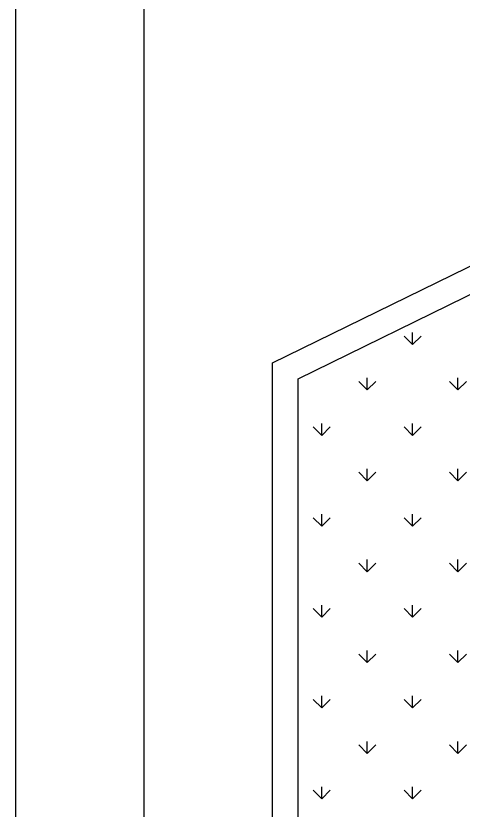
# Model space of a CAD drawing. Header units: millimetres. Extents: x 5728 to 12128, y -948 to 8052.
# Drawn here: x 5878 to 6227, y 5754 to 6372 of the extents above; entities that cross this region are included whole.
import ezdxf

# ---------------------------------------------------------------- set-up
doc = ezdxf.new("R2010")
doc.units = ezdxf.units.MM
doc.header["$MEASUREMENT"] = 0
for name, color, linetype in [('002 - 0.150', 2, 'Continuous'), ('003 - 0.250 Color', 3, 'Continuous'), ('007 - 1.000', 210, 'Continuous')]:
    doc.layers.add(name, color=color, linetype=linetype)

msp = doc.modelspace()

# ---------------------------------------------------------------- hatches: boundary and pattern name
at = {"layer": '003 - 0.250 Color', "ltscale": 2.5}
h = msp.add_hatch(dxfattribs=at)
h.set_pattern_fill('GRASS', color=256, scale=50, style=0)
h.set_pattern_definition([(90, (0, 0), (-35.35533905, 35.35533905), [9.375, -61.33567814999999]), (45, (0, 0), (-35.35533905932737, 35.35533905932738), [9.375, -40.625]), (135, (0, 0), (-35.35533905932738, -35.35533905932737), [9.375, -40.625])])
h.paths.add_polyline_path([(7193.982162624105, 6626.809037148515), (6098.233044741823, 6089.805306901912), (6098.233044741824, 5196.126246589469), (6298.233046874955, 5196.126246589469), (6298.233046874955, 5266.126246589471), (6298.233046874956, 5416.12624658947), (6298.233046874954, 5541.126246589471), (6298.233046874956, 5691.12624658947), (6298.233046874955, 5761.12624658947), (6403.233045157157, 5761.126246589469), (6403.233045157156, 5822.50449125222), (6520.043923684679, 5939.315369779742), (6562.470330555871, 5981.741776650937), (6636.854802212205, 6056.126248307268), (6698.233046874955, 6056.126248307266), (6698.233046874953, 6161.126246589469), (6768.233046874955, 6161.126246589469), (6918.233046874954, 6161.126246589468), (7043.233046874955, 6161.12624658947), (7193.233046874954, 6161.126246589468), (7263.233046874954, 6161.12624658947), (7263.233046874954, 5846.126246589471), (7363.233046874952, 5846.126246589468), (7363.233046874953, 5788.62624658947), (7363.233046874952, 5688.62624658947), (7363.233046874951, 5571.126246589472), (7363.233046874952, 5421.126246589472), (7363.233046874952, 5346.126246589472), (7113.233046874956, 5346.126246589469), (7113.233046874956, 5289.876246589469), (7788.080059374907, 5289.87624658947), (7788.080059374909, 5414.560016082183), (7392.014794874373, 6222.726030126407)])
h.paths.add_polyline_path([(7365.01774741255, 5543.593183501287), (7365.01774741255, 5442.247029655133), (7380.594670489472, 5442.247029655133), (7380.594670489472, 5543.593183501287)], flags=24)
h.paths.add_polyline_path([(7365.058427885922, 5787.942822007545), (7365.058427885922, 5686.678029108137), (7380.391268122609, 5686.678029108137), (7380.391268122609, 5787.942822007545)], flags=24)
h.paths.add_polyline_path([(6508.695811607099, 5932.669236513038), (6569.898204753882, 5993.87162965982), (6558.883656816168, 6004.886177597535), (6497.681263669385, 5943.683784450752)], flags=24)
h.paths.add_polyline_path([(6802.812980053925, 6162.763018132982), (6896.82185579357, 6162.763018132982), (6896.82185579357, 6178.517456002804), (6802.812980053925, 6178.517456002804)], flags=24)
h.paths.add_polyline_path([(7077.812980053925, 6162.763018132982), (7171.82185579357, 6162.763018132982), (7171.82185579357, 6178.517456002804), (7077.812980053925, 6178.517456002804)], flags=24)
h.paths.add_polyline_path([(6296.596275331441, 5575.706179768441), (6296.596275331441, 5669.715055508085), (6280.841837461619, 5669.715055508085), (6280.841837461619, 5575.706179768441)], flags=24)
h.paths.add_polyline_path([(6296.596275331441, 5300.706179768441), (6296.596275331441, 5394.715055508085), (6280.841837461619, 5394.715055508085), (6280.841837461619, 5300.706179768441)], flags=24)

# ---------------------------------------------------------------- linework, layer by layer
at = {"layer": '002 - 0.150'}
msp.add_line((5878.233046295249, 1995.481435318725), (5878.233046295252, 8052.276354561838), dxfattribs=at)
at = {"layer": '007 - 1.000', "ltscale": 2.5}
for p, q in [((6078.233044741823, 6102.276376626254), (9670.0485575959, 7862.550053586201)), ((6098.233044741823, 6089.805306901912), (9651.520842098682, 7831.197356122222)), ((6078.233044741823, -697.7236233737476), (6078.233044741823, 6102.276376626254)), ((6098.233044741823, -677.7236233737476), (6098.233044741823, 6089.805306901912))]:
    msp.add_line(p, q, dxfattribs=at)
at = {"layer": '007 - 1.000'}
msp.add_lwpolyline([(5978.233046295252, 7952.276354561838), (12028.23304629525, 7952.276354561836), (12028.23304629525, -847.7236454381627), (5978.233046295249, -847.7236454381618)], close=True, dxfattribs=at)

doc.saveas('drawing.dxf')
